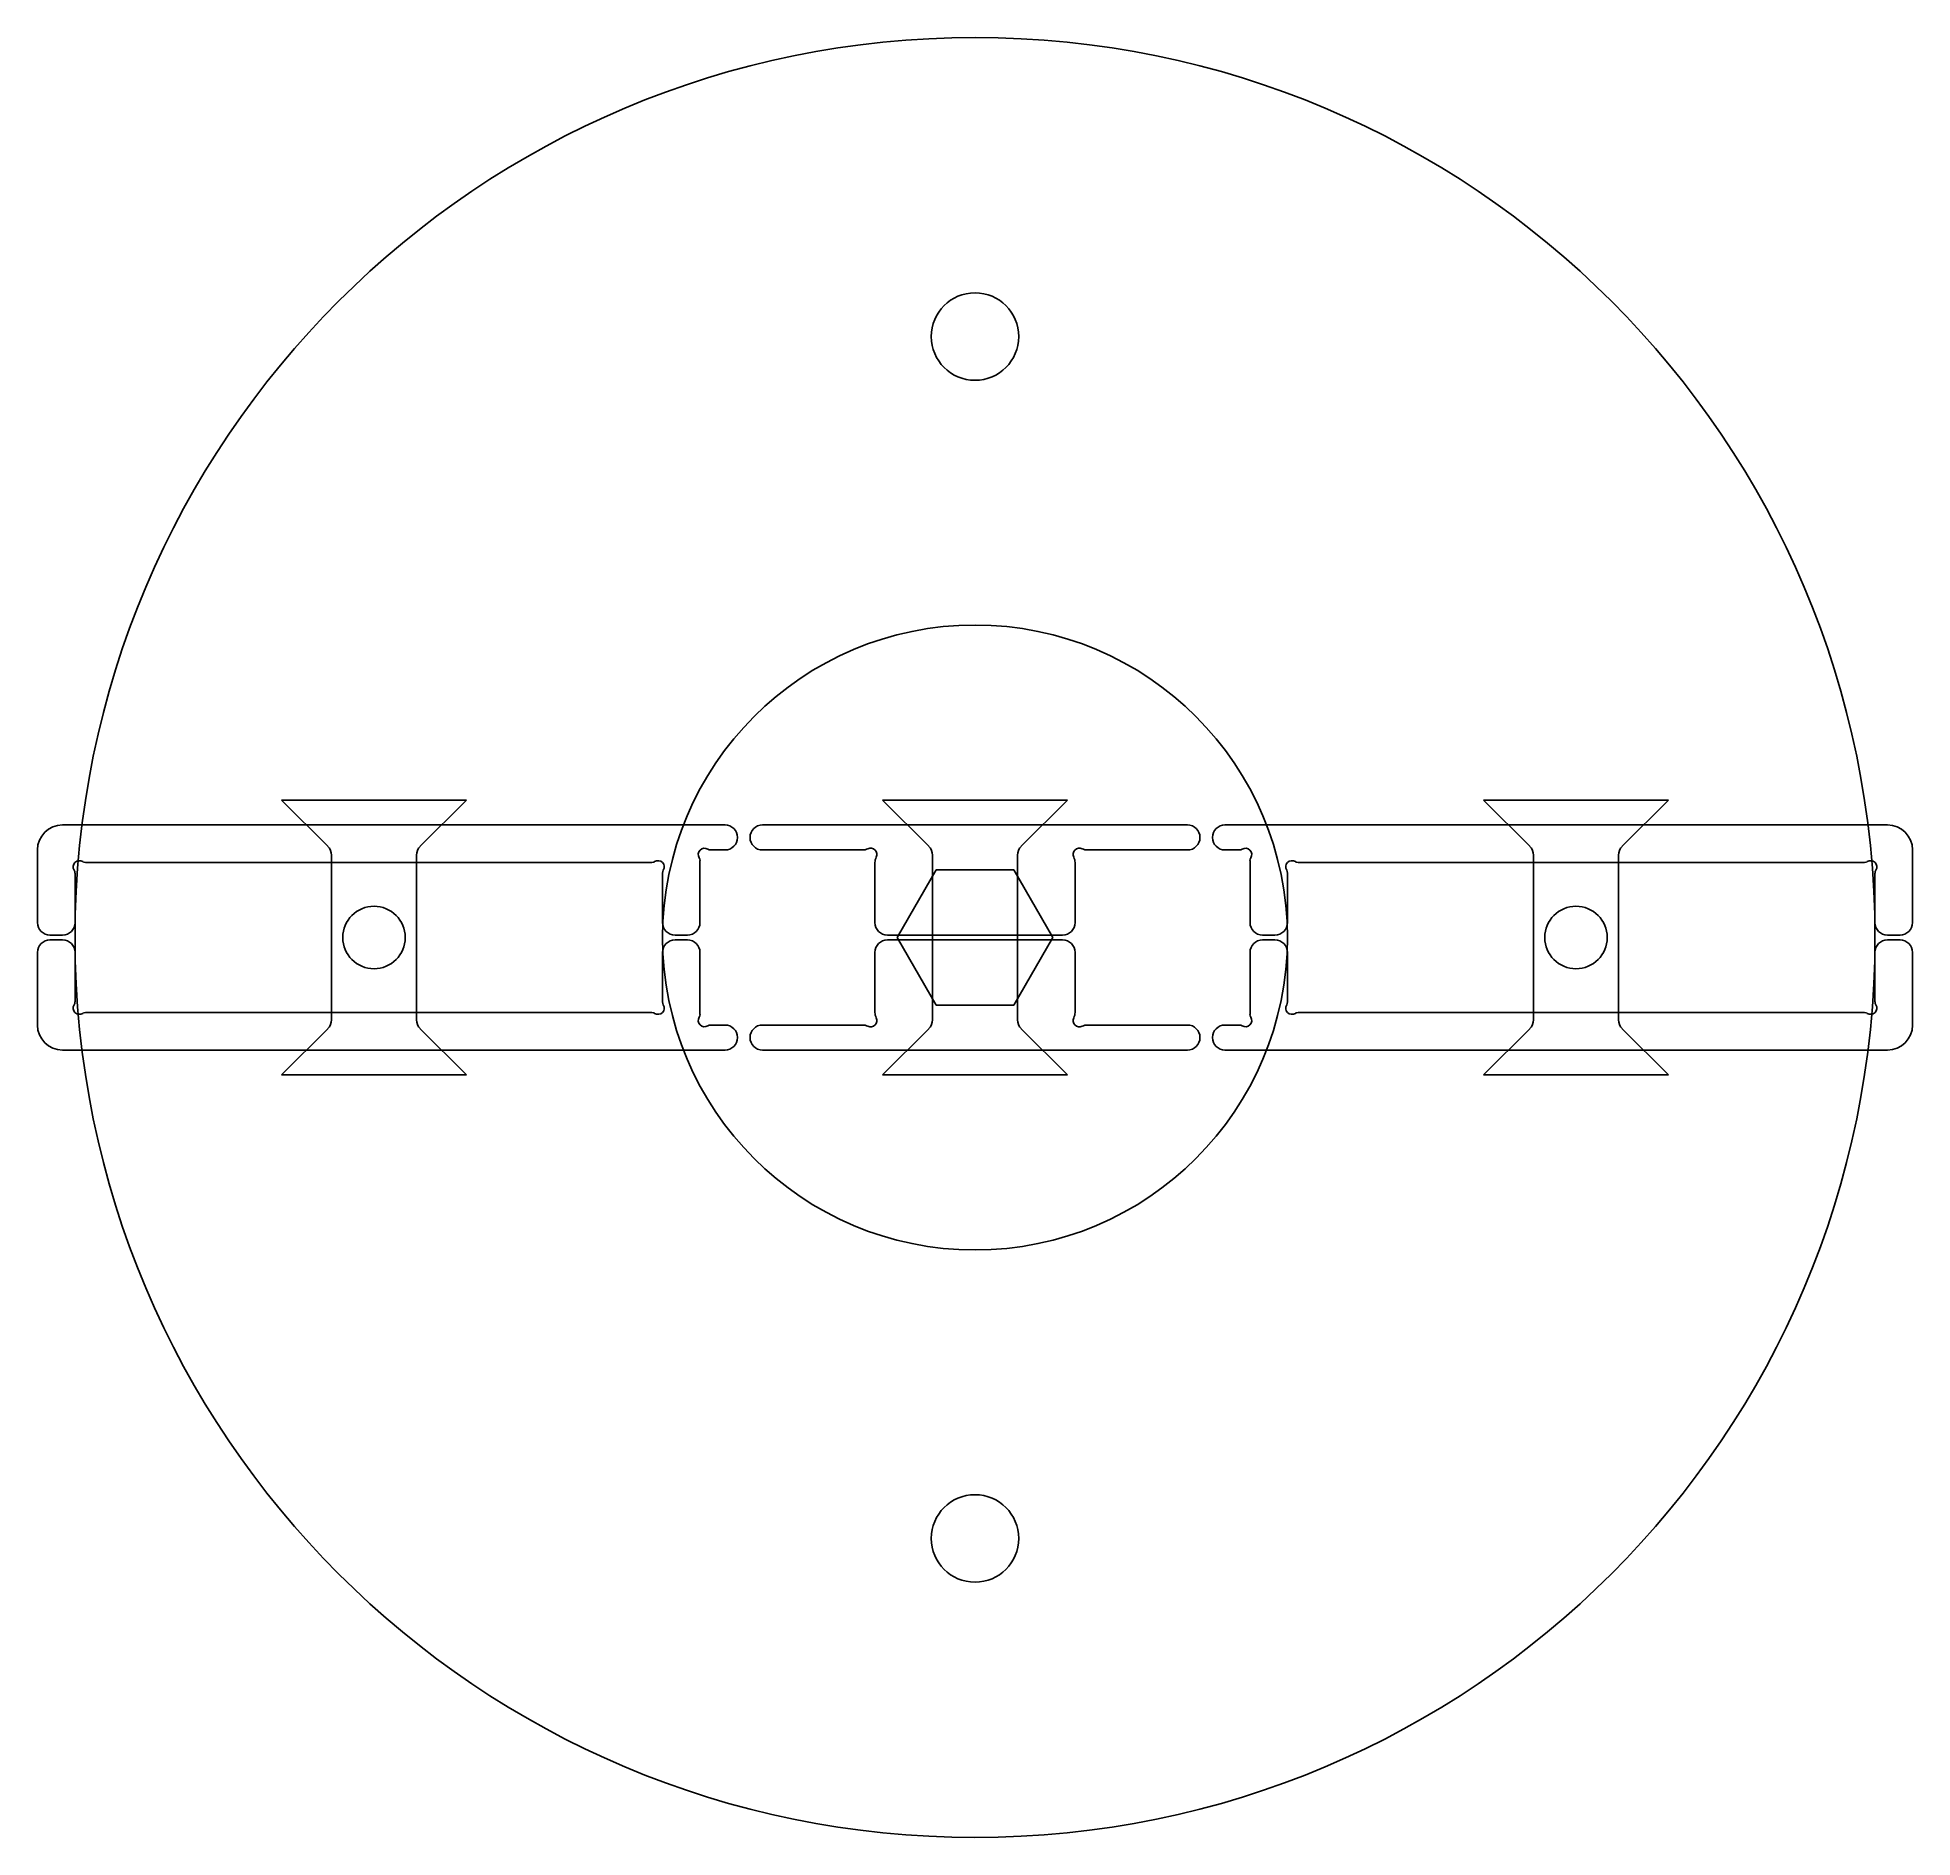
# Model space of a CAD drawing. Header units: inches. Extents: x -1.48 to 1.48, y -1.42 to 1.42.
import ezdxf

# ---------------------------------------------------------------- set-up
doc = ezdxf.new("R2010")
doc.units = ezdxf.units.IN
doc.layers.get('0').update_dxf_attribs({"linetype": 'CONTINUOUS'})
for name, color, linetype in [('1', 7, 'CONTINUOUS'), ('4', 7, 'CONTINUOUS'), ('5', 7, 'CONTINUOUS'), ('9', 7, 'CONTINUOUS')]:
    doc.layers.add(name, color=color, linetype=linetype)

msp = doc.modelspace()

# ---------------------------------------------------------------- linework, layer by layer
at = {"color": 0, "linetype": 'CONTINUOUS'}
for p, q in [((-0.0614, 0.1063), (-0.1227, 0)), ((0.0614, 0.1063), (-0.0614, 0.1063)), ((0.1227, 0), (0.0614, 0.1063)), ((-0.1227, 0), (-0.0614, -0.1063)), ((0.0614, -0.1063), (0.1227, 0)), ((-0.0614, -0.1063), (0.0614, -0.1063))]:
    msp.add_line(p, q, dxfattribs=at)
at = {"layer": '1', "color": 1, "linetype": 'CONTINUOUS'}
for p, q in [((-0.3937, 0.1772), (-1.437, 0.1772)), ((0.3937, 0.1772), (1.437, 0.1772)), ((-1.4764, 0.1378), (-1.4764, 0.0236)), ((-1.4007, 0.1181), (-0.5088, 0.1181)), ((-0.4331, 0.1211), (-0.4331, 0.0236)), ((-0.3937, 0.1378), (-0.4164, 0.1378)), ((0.3937, 0.1378), (0.4164, 0.1378)), ((0.4331, 0.1211), (0.4331, 0.0236)), ((1.4007, 0.1181), (0.5088, 0.1181)), ((1.4764, 0.1378), (1.4764, 0.0236)), ((-1.4173, 0.1015), (-1.4173, 0.0236)), ((-0.4921, 0.1015), (-0.4921, 0.0236)), ((0.4921, 0.1015), (0.4921, 0.0236)), ((1.4173, 0.1015), (1.4173, 0.0236)), ((-1.4567, 0.0039), (-1.437, 0.0039)), ((-0.4724, 0.0039), (-0.4528, 0.0039)), ((0.4724, 0.0039), (0.4528, 0.0039)), ((1.4567, 0.0039), (1.437, 0.0039)), ((-1.4764, -0.1378), (-1.4764, -0.0236)), ((-1.4567, -0.0039), (-1.437, -0.0039)), ((-1.4173, -0.1015), (-1.4173, -0.0236)), ((-0.4921, -0.1015), (-0.4921, -0.0236)), ((-0.4724, -0.0039), (-0.4528, -0.0039)), ((-0.4331, -0.1211), (-0.4331, -0.0236)), ((0.4331, -0.1211), (0.4331, -0.0236)), ((0.4724, -0.0039), (0.4528, -0.0039)), ((0.4921, -0.1015), (0.4921, -0.0236)), ((1.4173, -0.1015), (1.4173, -0.0236)), ((1.4567, -0.0039), (1.437, -0.0039)), ((1.4764, -0.1378), (1.4764, -0.0236)), ((-0.5088, -0.1181), (-1.4007, -0.1181)), ((-0.4164, -0.1378), (-0.3937, -0.1378)), ((0.4164, -0.1378), (0.3937, -0.1378)), ((0.5088, -0.1181), (1.4007, -0.1181)), ((-0.3937, -0.1772), (-1.437, -0.1772)), ((0.3937, -0.1772), (1.437, -0.1772))]:
    msp.add_line(p, q, dxfattribs=at)
for centre, radius, start, end in [((-1.437, 0.1378), 0.0394, 90, 180), ((-0.3937, 0.1575), 0.0197, 360, 90), ((0.3937, 0.1575), 0.0197, 90, 180), ((1.437, 0.1378), 0.0394, 360, 90), ((-0.3937, 0.1575), 0.0197, 270, 0), ((0.3937, 0.1575), 0.0197, 180, 270), ((-1.4104, 0.1112), 0.00984, 135, 213.1458), ((-1.4104, 0.1112), 0.00984, 56.8542, 135), ((-1.4007, 0.126), 0.00787, 236.8542, 270), ((-0.5088, 0.126), 0.00787, 270, 303.1458), ((-0.4991, 0.1112), 0.00984, 45, 123.1458), ((-0.4991, 0.1112), 0.00984, 326.8542, 45), ((-0.4261, 0.1308), 0.00984, 135, 213.1458), ((-0.4409, 0.1211), 0.00787, 0, 33.1458), ((-0.4261, 0.1308), 0.00984, 56.8542, 135), ((-0.4164, 0.1457), 0.00787, 236.8542, 270), ((0.4164, 0.1457), 0.00787, 270, 303.1458), ((0.4261, 0.1308), 0.00984, 45, 123.1458), ((0.4261, 0.1308), 0.00984, 326.8542, 45), ((0.4409, 0.1211), 0.00787, 146.8542, 180), ((0.4991, 0.1112), 0.00984, 135, 213.1458), ((0.4991, 0.1112), 0.00984, 56.8542, 135), ((0.5088, 0.126), 0.00787, 236.8542, 270), ((1.4007, 0.126), 0.00787, 270, 303.1458), ((1.4104, 0.1112), 0.00984, 45, 123.1458), ((1.4104, 0.1112), 0.00984, 326.8542, 45), ((-1.4252, 0.1015), 0.00787, 0, 33.1458), ((-0.4843, 0.1015), 0.00787, 146.8542, 180), ((0.4843, 0.1015), 0.00787, 0, 33.1458), ((1.4252, 0.1015), 0.00787, 146.8542, 180), ((-1.4567, 0.0236), 0.0197, 180, 270), ((-1.437, 0.0236), 0.0197, 270, 360), ((-0.4724, 0.0236), 0.0197, 180, 270), ((-0.4528, 0.0236), 0.0197, 270, 360), ((0.4528, 0.0236), 0.0197, 180, 270), ((0.4724, 0.0236), 0.0197, 270, 0), ((1.437, 0.0236), 0.0197, 180, 270), ((1.4567, 0.0236), 0.0197, 270, 0), ((-1.4567, -0.0236), 0.0197, 90, 180), ((-1.437, -0.0236), 0.0197, 360, 90), ((-0.4724, -0.0236), 0.0197, 90, 180), ((-0.4528, -0.0236), 0.0197, 360, 90), ((0.4528, -0.0236), 0.0197, 90, 180), ((0.4724, -0.0236), 0.0197, 360, 90), ((1.437, -0.0236), 0.0197, 90, 180), ((1.4567, -0.0236), 0.0197, 360, 90), ((-1.4104, -0.1112), 0.00984, 146.8542, 225), ((-1.4252, -0.1015), 0.00787, 326.8542, 360), ((-0.4843, -0.1015), 0.00787, 180, 213.1458), ((-0.4991, -0.1112), 0.00984, 315, 33.1458), ((0.4991, -0.1112), 0.00984, 146.8542, 225), ((0.4843, -0.1015), 0.00787, 326.8542, 360), ((1.4252, -0.1015), 0.00787, 180, 213.1458), ((1.4104, -0.1112), 0.00984, 315, 33.1458), ((-1.437, -0.1378), 0.0394, 180, 270), ((-1.4104, -0.1112), 0.00984, 225, 303.1458), ((-1.4007, -0.126), 0.00787, 90, 123.1458), ((-0.5088, -0.126), 0.00787, 56.8542, 90), ((-0.4991, -0.1112), 0.00984, 236.8542, 315), ((-0.4261, -0.1308), 0.00984, 146.8542, 225), ((-0.4409, -0.1211), 0.00787, 326.8542, 360), ((-0.4261, -0.1308), 0.00984, 225, 303.1458), ((-0.4164, -0.1457), 0.00787, 90, 123.1458), ((-0.3937, -0.1575), 0.0197, 360, 90), ((0.3937, -0.1575), 0.0197, 90, 180), ((0.4164, -0.1457), 0.00787, 56.8542, 90), ((0.4261, -0.1308), 0.00984, 236.8542, 315), ((0.4409, -0.1211), 0.00787, 180, 213.1458), ((0.4261, -0.1308), 0.00984, 315, 33.1458), ((0.4991, -0.1112), 0.00984, 225, 303.1458), ((0.5088, -0.126), 0.00787, 90, 123.1458), ((1.4007, -0.126), 0.00787, 56.8542, 90), ((1.4104, -0.1112), 0.00984, 236.8542, 315), ((1.437, -0.1378), 0.0394, 270, 0), ((-0.3937, -0.1575), 0.0197, 270, 0), ((0.3937, -0.1575), 0.0197, 180, 270)]:
    msp.add_arc(centre, radius, start, end, dxfattribs=at)
at = {"layer": '4', "color": 4, "linetype": 'CONTINUOUS'}
for p, q in [((-1.0921, 0.2165), (-0.8007, 0.2165)), ((-1.0191, 0.1436), (-1.0921, 0.2165)), ((-0.8737, 0.1436), (-0.8007, 0.2165)), ((-0.1457, 0.2165), (0.1457, 0.2165)), ((-0.0727, 0.1436), (-0.1457, 0.2165)), ((0.0727, 0.1436), (0.1457, 0.2165)), ((0.8007, 0.2165), (1.0921, 0.2165)), ((0.8737, 0.1436), (0.8007, 0.2165)), ((1.0191, 0.1436), (1.0921, 0.2165)), ((-1.0133, -0.1296), (-1.0133, 0.1296)), ((-0.8795, 0.1296), (-0.8795, -0.1296)), ((-0.0669, -0.1296), (-0.0669, 0.1296)), ((0.0669, 0.1296), (0.0669, -0.1296)), ((0.8795, -0.1296), (0.8795, 0.1296)), ((1.0133, 0.1296), (1.0133, -0.1296)), ((-1.0191, -0.1436), (-1.0921, -0.2165)), ((-0.8737, -0.1436), (-0.8007, -0.2165)), ((-0.0727, -0.1436), (-0.1457, -0.2165)), ((0.0727, -0.1436), (0.1457, -0.2165)), ((0.8737, -0.1436), (0.8007, -0.2165)), ((1.0191, -0.1436), (1.0921, -0.2165)), ((-1.0921, -0.2165), (-0.8007, -0.2165)), ((-0.1457, -0.2165), (0.1457, -0.2165)), ((0.8007, -0.2165), (1.0921, -0.2165))]:
    msp.add_line(p, q, dxfattribs=at)
for centre, start, end in [((-1.033, 0.1296), 360, 45), ((-0.8598, 0.1296), 135, 180), ((-0.0866, 0.1296), 360, 45), ((0.0866, 0.1296), 135, 180), ((0.8598, 0.1296), 360, 45), ((1.033, 0.1296), 135, 180), ((-1.033, -0.1296), 315, 360), ((-0.8598, -0.1296), 180, 225), ((-0.0866, -0.1296), 315, 360), ((0.0866, -0.1296), 180, 225), ((0.8598, -0.1296), 315, 360), ((1.033, -0.1296), 180, 225)]:
    msp.add_arc(centre, 0.0197, start, end, dxfattribs=at)
at = {"layer": '5', "color": 5, "linetype": 'CONTINUOUS'}
for p, q in [((0.3346, 0.1772), (-0.3346, 0.1772)), ((-0.3346, 0.1378), (-0.1772, 0.1378)), ((0.3346, 0.1378), (0.1772, 0.1378)), ((-0.1575, 0.0236), (-0.1575, 0.1181)), ((0.1575, 0.0236), (0.1575, 0.1181)), ((0.1378, 0.0039), (-0.1378, 0.0039)), ((-0.1575, -0.0236), (-0.1575, -0.1181)), ((-0.1378, -0.0039), (0.1378, -0.0039)), ((0.1575, -0.0236), (0.1575, -0.1181)), ((-0.3346, -0.1378), (-0.1772, -0.1378)), ((0.3346, -0.1378), (0.1772, -0.1378)), ((0.3346, -0.1772), (-0.3346, -0.1772))]:
    msp.add_line(p, q, dxfattribs=at)
for centre, radius, start, end in [((0.3346, 0.1575), 0.0197, 360, 90), ((-0.3346, 0.1575), 0.0197, 90, 180), ((-0.3346, 0.1575), 0.0197, 180, 270), ((0.3346, 0.1575), 0.0197, 270, 0), ((-0.1772, 0.1575), 0.0197, 270, 295.5288), ((-0.1644, 0.1308), 0.00984, 45, 115.5288), ((-0.1644, 0.1308), 0.00984, 334.4712, 45), ((-0.1378, 0.1181), 0.0197, 154.4712, 180), ((0.1644, 0.1308), 0.00984, 135, 205.5288), ((0.1378, 0.1181), 0.0197, 360, 25.5288), ((0.1644, 0.1308), 0.00984, 64.4712, 135), ((0.1772, 0.1575), 0.0197, 244.4712, 270), ((-0.1378, 0.0236), 0.0197, 180, 270), ((0.1378, 0.0236), 0.0197, 270, 360), ((-0.1378, -0.0236), 0.0197, 90, 180), ((0.1378, -0.0236), 0.0197, 360, 90), ((-0.1378, -0.1181), 0.0197, 180, 205.5288), ((0.1378, -0.1181), 0.0197, 334.4712, 360), ((-0.3346, -0.1575), 0.0197, 90, 180), ((-0.1772, -0.1575), 0.0197, 64.4712, 90), ((-0.1644, -0.1308), 0.00984, 244.4712, 315), ((-0.1644, -0.1308), 0.00984, 315, 25.5288), ((0.1644, -0.1308), 0.00984, 154.4712, 225), ((0.1644, -0.1308), 0.00984, 225, 295.5288), ((0.1772, -0.1575), 0.0197, 90, 115.5288), ((0.3346, -0.1575), 0.0197, 360, 90), ((-0.3346, -0.1575), 0.0197, 180, 270), ((0.3346, -0.1575), 0.0197, 270, 0)]:
    msp.add_arc(centre, radius, start, end, dxfattribs=at)
at = {"layer": '9', "color": 9, "linetype": 'CONTINUOUS'}
for centre, radius, start, end in [((0, 0), 1.4173, 360, 180), ((0, 0.9464), 0.0689, 360, 180), ((0, 0.9464), 0.0689, 180, 360), ((0, 0), 0.4921, 360, 180), ((-0.9464, 0), 0.0492, 360, 180), ((0.9464, 0), 0.0492, 0, 180), ((0, 0), 1.4173, 180, 360), ((0.9464, 0), 0.0492, 180, 0), ((-0.9464, 0), 0.0492, 180, 360), ((0, 0), 0.4921, 180, 360), ((0, -0.9464), 0.0689, 360, 180), ((0, -0.9464), 0.0689, 180, 360)]:
    msp.add_arc(centre, radius, start, end, dxfattribs=at)

doc.saveas('drawing.dxf')
